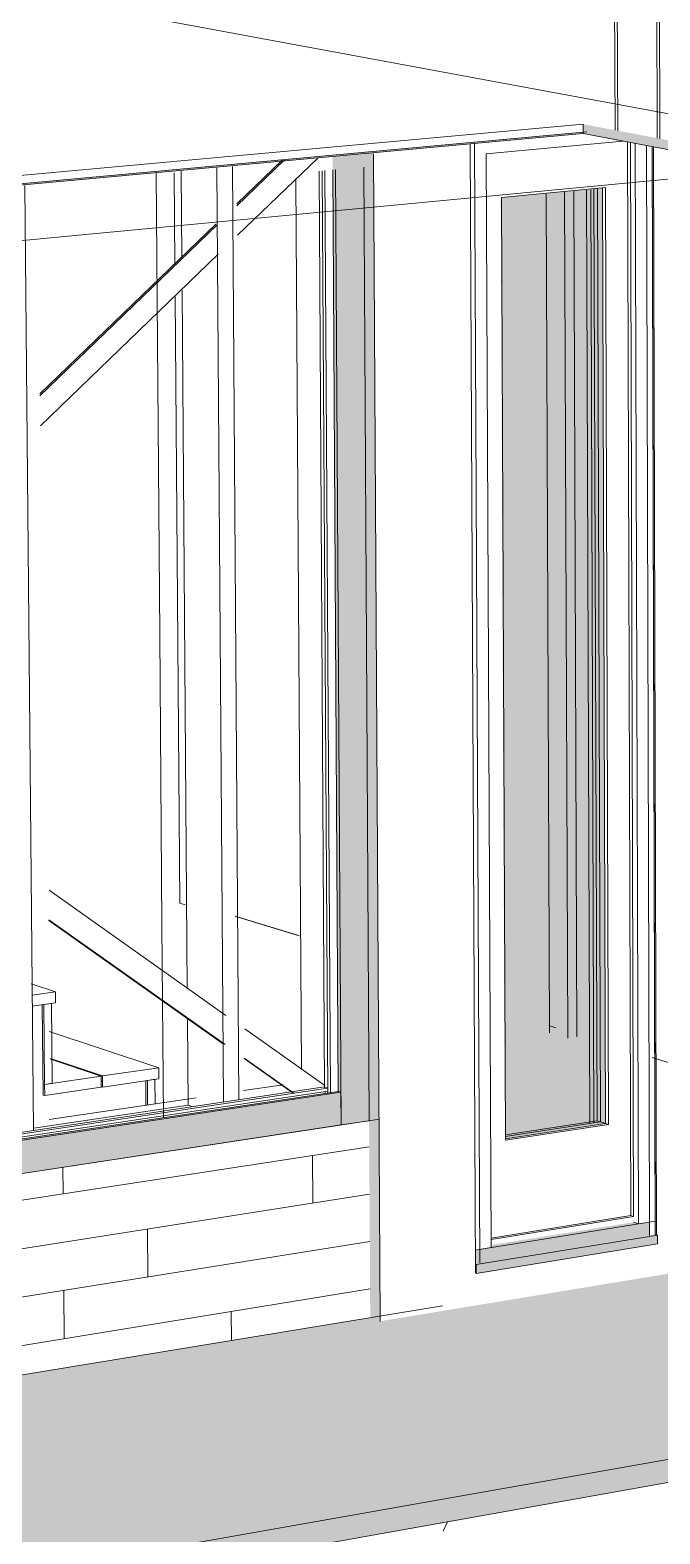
# Model space of a CAD drawing. Header units: inches. Extents: x 5690 to 5695, y -585 to 907.
# Drawn here: x 5690.5173 to 5690.5857, y 906.8916 to 907.0548 of the extents above; entities that cross this region are included whole.
import ezdxf

# ---------------------------------------------------------------- set-up
doc = ezdxf.new("R2010")
doc.units = ezdxf.units.IN
doc.header["$MEASUREMENT"] = 0
for name, color, linetype, lineweight in [('A-CLNG', 13, 'Continuous', 13), ('A-DOOR', 31, 'Continuous', 13), ('A-DOOR-2', 31, 'Continuous', 9), ('A-DOOR-FRAM', 31, 'Continuous', 9), ('A-FLOR', 192, 'Continuous', 13), ('A-GLAZ-CURT', 52, 'Continuous', 9), ('A-GLAZ-CWMG', 51, 'Continuous', 9), ('A-ROOF', 132, 'Continuous', 13), ('A-WALL', 113, 'Continuous', 13), ('A-WALL-PATT-1', 111, 'Continuous', 9), ('G-ANNO-SYMB-1', 111, 'Continuous', 9), ('I-WALL', 2, 'Continuous', 13), ('I-WALL-1', 2, 'Continuous', 9), ('S-BEAM', 12, 'Continuous', 9), ('S-FNDN', 32, 'Continuous', 13), ('S-FNDN-1', 32, 'Continuous', 9), ('S-STRS', 31, 'Continuous', 9)]:
    doc.layers.add(name, color=color, linetype=linetype, lineweight=lineweight)
doc.layers.add('A-DOOR-1', color=31, linetype='Continuous', lineweight=13, transparency=0.75)

# ---------------------------------------------------------------- blocks, each defined once
blk = doc.blocks.new('FP_1-3D View 1')
at = {"layer": 'A-WALL-PATT-1'}
for p, q in [((5690.58086, 907.04396), (5690.58081, 907.05985)), ((5690.58115, 907.0439), (5690.5811, 907.05981)), ((5690.58542, 907.0431), (5690.58538, 907.05908)), ((5690.58572, 907.04304), (5690.58567, 907.05903))]:
    blk.add_line(p, q, dxfattribs=at)
blk = doc.blocks.new('FP_9-3D View 1')
at = {"layer": 'A-WALL-PATT-1'}
for p, q in [((5690.27995, 906.89147), (5690.55417, 906.9336)), ((5690.54804, 906.92749), (5690.54801, 906.93265)), ((5690.52091, 906.92849), (5690.52088, 906.93138)), ((5690.28014, 906.88554), (5690.5542, 906.92845)), ((5690.53011, 906.91946), (5690.53007, 906.92467)), ((5690.28032, 906.87961), (5690.55423, 906.92331)), ((5690.28051, 906.87368), (5690.55426, 906.91817)), ((5690.52104, 906.91277), (5690.521, 906.918)), ((5690.5392, 906.91258), (5690.53917, 906.91572))]:
    blk.add_line(p, q, dxfattribs=at)
blk = doc.blocks.new('FP_21-3D View 1')
at = {"layer": 'A-WALL-PATT-1'}
for p, q in [((5690.53116, 907.02095), (5690.53102, 907.03932)), ((5690.5314, 906.98923), (5690.53116, 907.02095)), ((5690.53116, 907.02095), (5690.53116, 907.02095)), ((5690.53165, 906.9577), (5690.5314, 906.98923)), ((5690.5314, 906.98923), (5690.5314, 906.98923)), ((5690.53181, 906.93678), (5690.53165, 906.9577)), ((5690.53165, 906.9577), (5690.53165, 906.9577))]:
    blk.add_line(p, q, dxfattribs=at)
blk = doc.blocks.new('FP_44-3D View 1')
at = {"layer": 'A-WALL-PATT-1'}
for p, q in [((5690.56265, 906.89289), (5690.56219, 906.89187)), ((5690.53653, 906.88653), (5690.53637, 906.88619)), ((5690.48109, 906.87629), (5690.48053, 906.87725)), ((5690.43402, 906.86854), (5690.43332, 906.86971)), ((5690.40831, 906.86426), (5690.4078, 906.86317))]:
    blk.add_line(p, q, dxfattribs=at)

msp = doc.modelspace()

# ---------------------------------------------------------------- hatches: boundary and pattern name
at = {"layer": 'A-CLNG'}
for points in [[(5690.24193, 907.01284), (5690.57741, 907.04359), (5690.5774, 907.04376), (5690.24192, 907.01305)], [(5690.85801, 906.99039), (5690.85804, 906.99175), (5690.5774, 907.04461), (5690.57741, 907.04359), (5690.85795, 906.9904)]]:
    msp.add_hatch(color=256, dxfattribs=at).paths.add_polyline_path(points, flags=0)
at = {"layer": 'A-DOOR'}
for points in [[(5690.56568, 906.92092), (5690.58461, 906.924), (5690.58461, 906.92543), (5690.56568, 906.92236), (5690.56568, 906.92118)], [(5690.56739, 906.92266), (5690.58333, 906.92526), (5690.58283, 906.92541), (5690.56739, 906.92294), (5690.56739, 906.92284)], [(5690.56579, 906.92082), (5690.58535, 906.92404), (5690.58521, 906.92408), (5690.56568, 906.92092), (5690.56569, 906.92085)], [(5690.56579, 906.91986), (5690.58546, 906.92311), (5690.58546, 906.924), (5690.56579, 906.92082), (5690.56579, 906.91991)], [(5690.56579, 906.91986), (5690.56579, 906.92082), (5690.56568, 906.92082), (5690.56569, 906.9199), (5690.56579, 906.91986)]]:
    msp.add_hatch(color=256, dxfattribs=at).paths.add_polyline_path(points, flags=0)
at = {"layer": 'A-DOOR-1'}
for points in [[(5690.57374, 906.94646), (5690.57336, 907.03708), (5690.56845, 907.03661), (5690.56883, 906.94797), (5690.57335, 906.94658)], [(5690.56895, 906.93445), (5690.57984, 906.93614), (5690.57951, 907.0377), (5690.57777, 907.03753), (5690.57813, 906.93632), (5690.56895, 906.9349)], [(5690.57573, 906.9454), (5690.57573, 906.9454), (5690.57732, 906.94564), (5690.57805, 906.94541), (5690.5777, 907.0375), (5690.57339, 907.03709), (5690.57378, 906.946), (5690.57572, 906.9454)], [(5690.56892, 906.93481), (5690.5781, 906.93623), (5690.57805, 906.94541), (5690.57732, 906.94564), (5690.57572, 906.9454), (5690.57374, 906.94601), (5690.57374, 906.94646), (5690.56883, 906.94797), (5690.56891, 906.9358)]]:
    msp.add_hatch(color=256, dxfattribs=at).paths.add_polyline_path(points, flags=0)
at = {"layer": 'A-FLOR'}
h = msp.add_hatch(color=256, dxfattribs=at)
h.paths.add_polyline_path([(5690.39089, 906.86515), (5690.59399, 906.90098), (5690.59393, 906.92103), (5690.55534, 906.91467), (5690.55427, 906.91505), (5690.35729, 906.88269), (5690.39037, 906.86543)], flags=0)
h.paths.add_polyline_path([(5690.60577, 906.90306), (5690.64029, 906.90915), (5690.64034, 906.92313), (5690.62869, 906.92675), (5690.60574, 906.92297), (5690.60576, 906.90705)], flags=0)
h.paths.add_polyline_path([(5690.65278, 906.91135), (5690.66899, 906.91421), (5690.65282, 906.91924), (5690.65278, 906.91251)], flags=0)
at = {"layer": 'A-GLAZ-CWMG'}
h = msp.add_hatch(color=256, dxfattribs=at)
h.paths.add_polyline_path([(5690.55111, 906.93597), (5690.55415, 906.93643), (5690.55356, 907.04139), (5690.55048, 907.04111), (5690.55111, 906.9362)], flags=0)
h.paths.add_polyline_path([(5690.55031, 907.06927), (5690.55116, 907.06933), (5690.55047, 907.18533), (5690.54962, 907.18532), (5690.55031, 907.06947)], flags=0)
h = msp.add_hatch(color=256, dxfattribs=at)
h.paths.add_polyline_path([(5690.55109, 906.93952), (5690.55048, 907.04111), (5690.55018, 907.04108), (5690.55083, 906.93961), (5690.55087, 906.93959)], flags=0)
h.paths.add_polyline_path([(5690.55001, 907.06925), (5690.55031, 907.06927), (5690.54958, 907.18388), (5690.54932, 907.18384), (5690.55001, 907.0695)], flags=0)
for points in [[(5690.26893, 906.89721), (5690.55109, 906.93952), (5690.55079, 906.93962), (5690.26892, 906.89738), (5690.26893, 906.89726)], [(5690.26906, 906.8931), (5690.55111, 906.93597), (5690.55109, 906.93952), (5690.26893, 906.89721), (5690.26905, 906.89336)]]:
    msp.add_hatch(color=256, dxfattribs=at).paths.add_polyline_path(points, flags=0)
at = {"layer": 'A-WALL'}
for points in [[(5690.58535, 906.92404), (5690.58503, 907.04212), (5690.58489, 907.04212), (5690.58522, 906.92408)], [(5690.55534, 906.91467), (5690.55461, 907.04149), (5690.55356, 907.04139), (5690.55427, 906.91505), (5690.55458, 906.91494)]]:
    msp.add_hatch(color=256, dxfattribs=at).paths.add_polyline_path(points, flags=0)
at = {"layer": 'S-FNDN'}
msp.add_hatch(color=256, dxfattribs=at).paths.add_polyline_path([(5690.39491, 906.86306), (5690.59807, 906.89919), (5690.59335, 906.90087), (5690.39089, 906.86515)], flags=0)

# ---------------------------------------------------------------- linework, layer by layer
at = {"layer": 'A-CLNG'}
for p, q in [((5690.24189, 907.01406), (5690.5774, 907.04461)), ((5690.57741, 907.04359), (5690.24193, 907.01284)), ((5690.5774, 907.04461), (5690.57741, 907.04359)), ((5690.85801, 906.99039), (5690.57741, 907.04359))]:
    msp.add_line(p, q, dxfattribs=at)
at = {"layer": 'A-DOOR'}
for p, q in [((5690.56617, 906.92099), (5690.56561, 907.04249)), ((5690.56686, 907.04138), (5690.58171, 907.04276)), ((5690.58257, 906.92613), (5690.58222, 907.04265)), ((5690.58257, 906.92613), (5690.58222, 907.04265)), ((5690.58252, 907.04256), (5690.58287, 906.92603)), ((5690.58306, 907.04249), (5690.58341, 906.92524)), ((5690.58428, 907.04224), (5690.58461, 906.92544)), ((5690.58521, 906.92553), (5690.58489, 907.04211)), ((5690.58489, 907.04211), (5690.58522, 906.92407)), ((5690.56739, 906.92266), (5690.56686, 907.04138)), ((5690.56851, 907.03666), (5690.57981, 907.03773)), ((5690.5789, 906.93644), (5690.57856, 907.03761)), ((5690.57895, 907.03765), (5690.57929, 906.93631)), ((5690.57984, 906.93614), (5690.57951, 907.0377)), ((5690.57951, 907.0377), (5690.57984, 906.93614)), ((5690.57984, 906.93614), (5690.57951, 907.0377)), ((5690.57981, 907.03773), (5690.58014, 906.93604)), ((5690.56895, 906.93431), (5690.56851, 907.03666)), ((5690.56895, 906.93445), (5690.57984, 906.93614)), ((5690.57984, 906.93614), (5690.56895, 906.93445)), ((5690.56895, 906.93445), (5690.57984, 906.93614)), ((5690.58014, 906.93604), (5690.56895, 906.93431)), ((5690.56896, 906.9349), (5690.5789, 906.93644)), ((5690.57929, 906.93631), (5690.56896, 906.93472)), ((5690.57984, 906.93614), (5690.5789, 906.93644)), ((5690.57984, 906.93614), (5690.57929, 906.93631)), ((5690.58014, 906.93604), (5690.57984, 906.93614)), ((5690.58257, 906.92613), (5690.56739, 906.9237)), ((5690.58287, 906.92603), (5690.56739, 906.92355)), ((5690.58287, 906.92603), (5690.58257, 906.92613)), ((5690.58521, 906.92553), (5690.56568, 906.92238)), ((5690.58341, 906.92524), (5690.58287, 906.92541)), ((5690.58341, 906.92524), (5690.58521, 906.92553)), ((5690.58461, 906.9254), (5690.58461, 906.92398)), ((5690.58522, 906.92408), (5690.58521, 906.92553)), ((5690.56568, 906.92238), (5690.56739, 906.92266)), ((5690.58546, 906.924), (5690.56579, 906.92082)), ((5690.58546, 906.92306), (5690.56579, 906.91986)), ((5690.58522, 906.92408), (5690.58546, 906.924)), ((5690.58546, 906.924), (5690.58546, 906.92306)), ((5690.56579, 906.92082), (5690.56568, 906.92085)), ((5690.56569, 906.9199), (5690.56579, 906.91986)), ((5690.56579, 906.91986), (5690.56579, 906.92082))]:
    msp.add_line(p, q, dxfattribs=at)
at = {"layer": 'A-DOOR-2'}
for p, q in [((5690.53298, 907.03933), (5690.53306, 907.02939)), ((5690.53309, 907.02587), (5690.53359, 906.96005)), ((5690.53359, 906.96005), (5690.53417, 906.95987)), ((5690.53967, 906.95862), (5690.54655, 906.95651))]:
    msp.add_line(p, q, dxfattribs=at)
at = {"layer": 'A-DOOR-FRAM'}
for p, q in [((5690.57339, 907.03701), (5690.57374, 906.94599)), ((5690.57572, 906.94538), (5690.57538, 907.03723)), ((5690.57637, 907.03733), (5690.5767, 906.94553)), ((5690.57812, 906.93619), (5690.57777, 907.03745)), ((5690.57812, 906.93619), (5690.57777, 907.03742)), ((5690.57857, 906.93626), (5690.57822, 907.03749)), ((5690.57822, 907.03749), (5690.57857, 906.93626)), ((5690.57822, 907.03746), (5690.57857, 906.93625))]:
    msp.add_line(p, q, dxfattribs=at)
at = {"layer": 'A-FLOR'}
for p, q in [((5690.57441, 906.94653), (5690.57366, 906.94676)), ((5690.5909, 906.94146), (5690.5849, 906.9433)), ((5690.56212, 906.91634), (5690.35729, 906.88269))]:
    msp.add_line(p, q, dxfattribs=at)
at = {"layer": 'A-GLAZ-CWMG'}
for p, q in [((5690.54001, 906.93869), (5690.5393, 907.04003)), ((5690.53373, 907.03951), (5690.5338, 907.03007)), ((5690.5376, 907.03988), (5690.53832, 906.93844)), ((5690.5462, 907.03859), (5690.54682, 906.942)), ((5690.54932, 906.94002), (5690.54871, 907.03952)), ((5690.54967, 906.93938), (5690.54906, 907.03955)), ((5690.54995, 906.93942), (5690.54934, 907.03958)), ((5690.55079, 906.93954), (5690.55019, 907.03965)), ((5690.55111, 906.93597), (5690.55049, 907.03968)), ((5690.55415, 906.93643), (5690.55356, 907.03996)), ((5690.5177, 906.93536), (5690.51676, 907.03797)), ((5690.53383, 907.02655), (5690.5344, 906.95071)), ((5690.53442, 906.94743), (5690.53449, 906.93812)), ((5690.26893, 906.89721), (5690.55109, 906.93952)), ((5690.26896, 906.89738), (5690.55079, 906.93962)), ((5690.26906, 906.89801), (5690.54967, 906.93998)), ((5690.26907, 906.89764), (5690.54967, 906.93966)), ((5690.26909, 906.89821), (5690.54932, 906.9401)), ((5690.54932, 906.9401), (5690.54967, 906.93998)), ((5690.54936, 906.93961), (5690.54936, 906.9394)), ((5690.54967, 906.93998), (5690.54967, 906.93966)), ((5690.55079, 906.93962), (5690.55109, 906.93952)), ((5690.55109, 906.93952), (5690.55111, 906.93597)), ((5690.53449, 906.93812), (5690.51774, 906.93562)), ((5690.535, 906.93795), (5690.53449, 906.93812)), ((5690.26906, 906.8931), (5690.55111, 906.93597)), ((5690.55415, 906.93643), (5690.55111, 906.93597))]:
    msp.add_line(p, q, dxfattribs=at)
at = {"layer": 'A-ROOF'}
msp.add_line((5690.57778, 907.04379), (5690.24192, 907.01305), dxfattribs=at)
at = {"layer": 'A-WALL'}
for p, q in [((5690.56569, 906.9199), (5690.56512, 907.04244)), ((5690.58503, 907.04209), (5690.58535, 906.92403)), ((5690.55463, 907.0414), (5690.55534, 906.91464))]:
    msp.add_line(p, q, dxfattribs=at)
at = {"layer": 'G-ANNO-SYMB-1'}
for p, q in [((5690.39548, 907.08111), (5690.612, 907.04107)), ((5690.612, 907.04107), (5690.35011, 907.01618))]:
    msp.add_line(p, q, dxfattribs=at)
at = {"layer": 'I-WALL'}
for p, q in [((5690.5767, 906.94553), (5690.57637, 907.03733)), ((5690.54636, 906.95657), (5690.53961, 906.95863)), ((5690.51938, 906.93655), (5690.53535, 906.93893)), ((5690.54052, 906.9397), (5690.54482, 906.94034))]:
    msp.add_line(p, q, dxfattribs=at)
at = {"layer": 'S-BEAM'}
for p, q in [((5690.53977, 907.03595), (5690.5447, 907.04071)), ((5690.54494, 907.04073), (5690.53978, 907.03576)), ((5690.53987, 907.03255), (5690.54856, 907.04094)), ((5690.51838, 907.01533), (5690.53751, 907.03377)), ((5690.53768, 907.03374), (5690.51839, 907.01513)), ((5690.51846, 907.01186), (5690.53777, 907.03052)), ((5690.53859, 906.94786), (5690.51938, 906.96147)), ((5690.53835, 906.94476), (5690.51935, 906.95817)), ((5690.51936, 906.95823), (5690.53852, 906.9447)), ((5690.54934, 906.94025), (5690.54066, 906.9464)), ((5690.5459, 906.93942), (5690.54058, 906.94318)), ((5690.54059, 906.94324), (5690.54598, 906.93943))]:
    msp.add_line(p, q, dxfattribs=at)
at = {"layer": 'S-FNDN'}
for p, q in [((5690.55528, 906.93661), (5690.26494, 906.89247)), ((5690.59335, 906.90087), (5690.39089, 906.86515)), ((5690.59807, 906.89919), (5690.39491, 906.86306))]:
    msp.add_line(p, q, dxfattribs=at)
at = {"layer": 'S-STRS'}
for p, q in [((5690.52007, 906.95043), (5690.51743, 906.95128)), ((5690.52007, 906.95043), (5690.51754, 906.95007)), ((5690.52008, 906.94922), (5690.52007, 906.95043)), ((5690.51755, 906.94886), (5690.52008, 906.94922)), ((5690.51874, 906.93922), (5690.51865, 906.94901)), ((5690.51966, 906.94916), (5690.51882, 906.94904)), ((5690.51882, 906.94904), (5690.5189, 906.94037)), ((5690.51974, 906.9405), (5690.51966, 906.94916)), ((5690.5313, 906.94219), (5690.51941, 906.94611)), ((5690.52519, 906.9413), (5690.51954, 906.94318)), ((5690.52505, 906.94127), (5690.51954, 906.94311)), ((5690.5313, 906.94219), (5690.52519, 906.9413)), ((5690.53131, 906.94099), (5690.5313, 906.94219)), ((5690.5189, 906.94037), (5690.51872, 906.94043)), ((5690.5189, 906.94037), (5690.51872, 906.94043)), ((5690.52505, 906.94127), (5690.5189, 906.94037)), ((5690.5189, 906.94037), (5690.51974, 906.9405)), ((5690.52505, 906.94068), (5690.52505, 906.94127)), ((5690.52519, 906.9407), (5690.52505, 906.94075)), ((5690.52519, 906.9407), (5690.52505, 906.94068)), ((5690.52505, 906.94066), (5690.52519, 906.94068)), ((5690.52506, 906.94007), (5690.52505, 906.94066)), ((5690.52519, 906.9413), (5690.52519, 906.9407)), ((5690.52519, 906.94068), (5690.5252, 906.94009)), ((5690.5252, 906.94009), (5690.53131, 906.94099)), ((5690.52991, 906.93811), (5690.52989, 906.94078)), ((5690.53089, 906.94093), (5690.53006, 906.94081)), ((5690.53006, 906.94081), (5690.53008, 906.93814)), ((5690.53091, 906.93826), (5690.53089, 906.94093)), ((5690.51891, 906.93916), (5690.51873, 906.93922)), ((5690.5189, 906.94037), (5690.51891, 906.93916)), ((5690.51891, 906.93916), (5690.52506, 906.94007)), ((5690.52505, 906.94014), (5690.5252, 906.94009))]:
    msp.add_line(p, q, dxfattribs=at)

# ---------------------------------------------------------------- block references
at = {"layer": 'A-GLAZ-CURT'}
msp.add_blockref('FP_21-3D View 1', (0, 0), dxfattribs=at)
at = {"layer": 'I-WALL-1'}
msp.add_blockref('FP_1-3D View 1', (0, 0), dxfattribs=at)
at = {"layer": 'S-FNDN-1'}
for name in ['FP_9-3D View 1', 'FP_44-3D View 1']:
    msp.add_blockref(name, (0, 0), dxfattribs=at)

doc.saveas('drawing.dxf')
